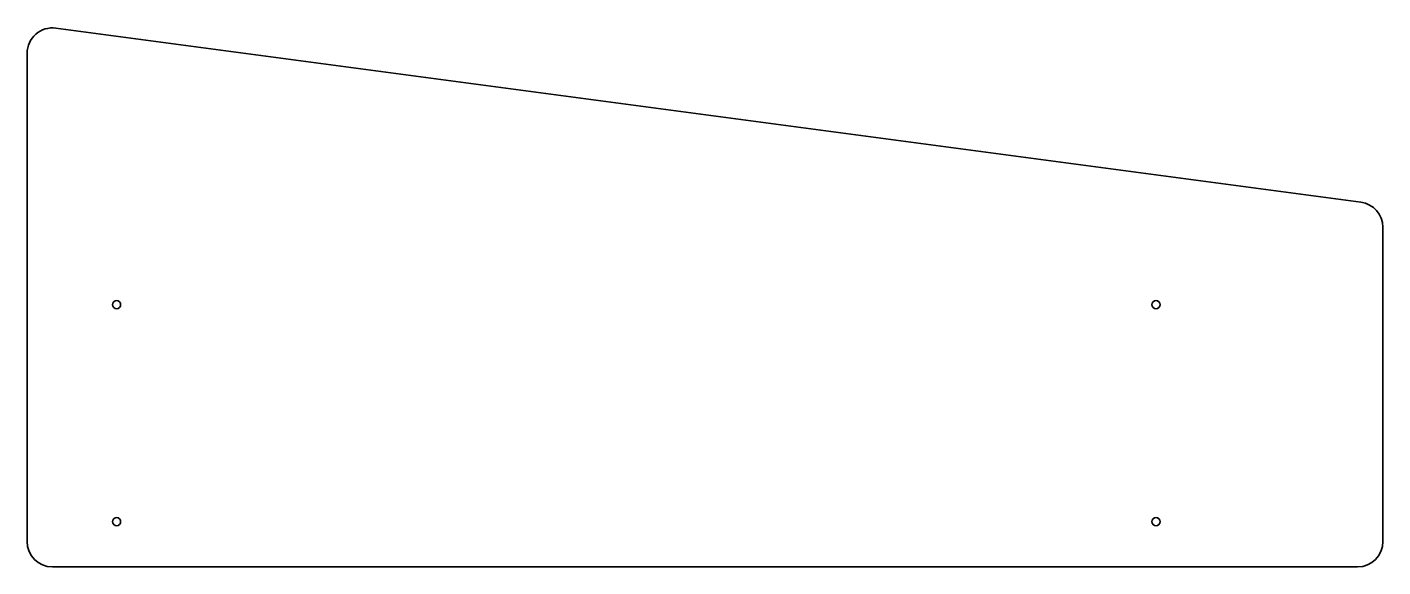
# Model space of a CAD drawing. Header units: inches. Extents: x 0 to 750, y 0 to 298.
import ezdxf

# ---------------------------------------------------------------- set-up
doc = ezdxf.new("R2010")
doc.units = ezdxf.units.IN
doc.header["$MEASUREMENT"] = 0
doc.layers.add('SIMUMAK Visible (ISO)', color=7, linetype='Continuous', lineweight=35)

# ---------------------------------------------------------------- blocks, each defined once
blk = doc.blocks.new('SIL-V025-PPLT001_Sheet_SIL-V025-PPLT001')
at = {"layer": 'SIMUMAK Visible (ISO)'}
for p, q in [((-359.15, 148.88), (362.85, 52.62)), ((-375, -135), (-375, 135)), ((375, 38.74), (375, -135)), ((361, -149), (-361, -149))]:
    blk.add_line(p, q, dxfattribs=at)
for centre in [(-325.5, -4), (249.5, -4), (-325.5, -124), (249.5, -124)]:
    blk.add_circle(centre, 2.25, dxfattribs=at)
at = {"layer": 'SIMUMAK Visible (ISO)', "extrusion": (0, 0, -1)}
for centre, start, end in [((361, 135), 0, 97.59464), ((-361, 38.74), 97.59464, 180), ((361, -135), 270, 360), ((-361, -135), 180, 270)]:
    blk.add_arc(centre, 14, start, end, dxfattribs=at)

msp = doc.modelspace()

# ---------------------------------------------------------------- block references
msp.add_blockref('SIL-V025-PPLT001_Sheet_SIL-V025-PPLT001', (375, 149))

doc.saveas('drawing.dxf')
